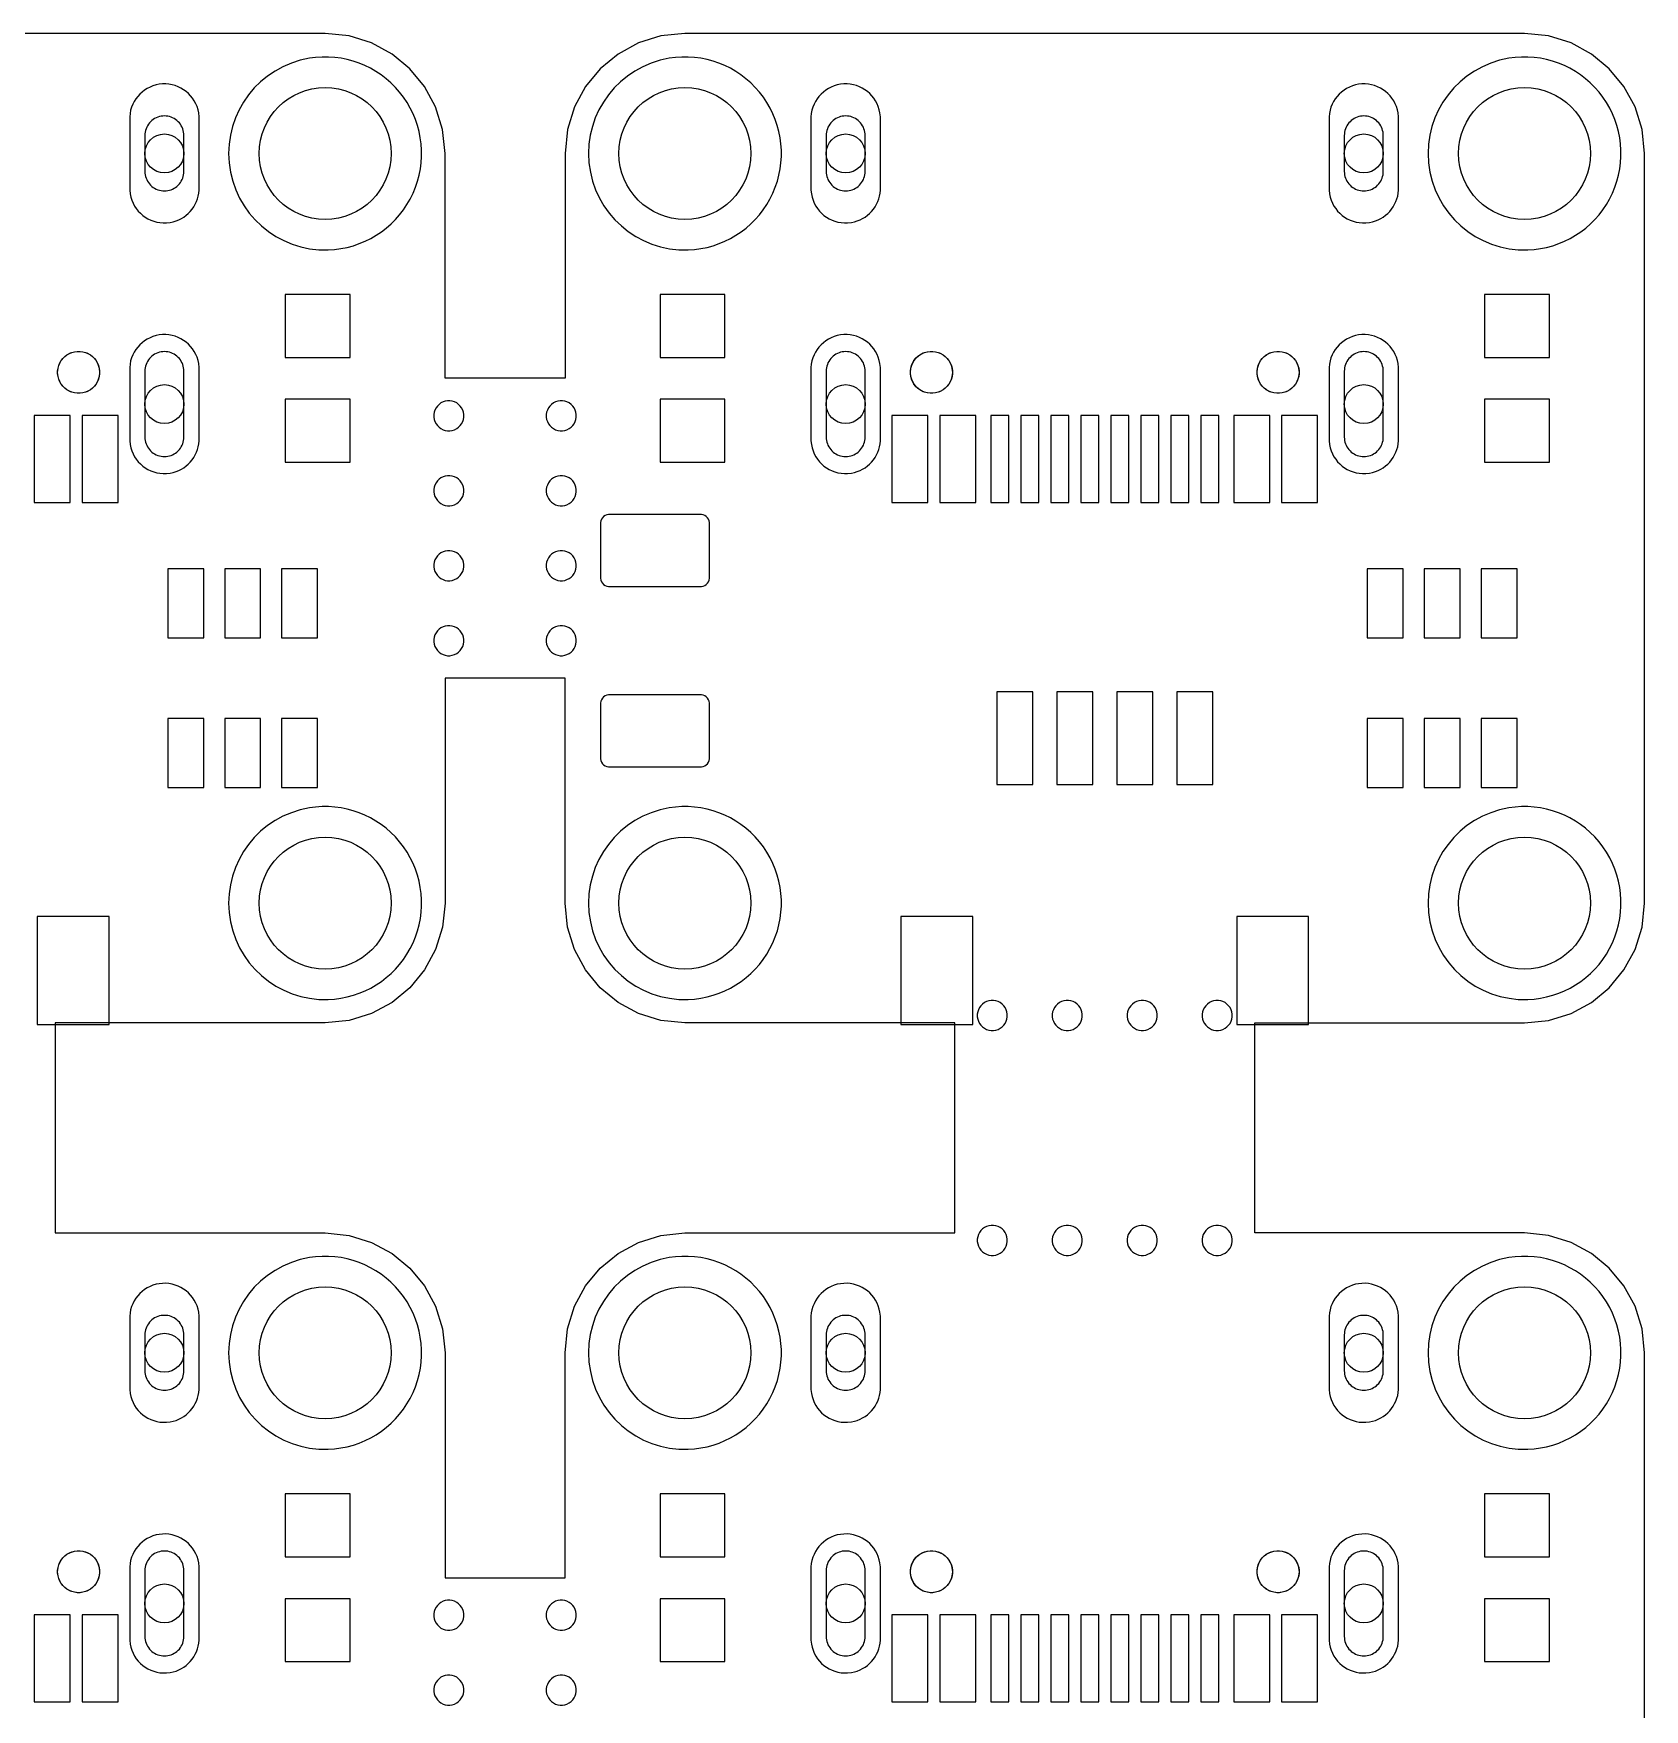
# Model space of a CAD drawing. Header units: millimetres. Extents: x 1 to 99, y 1.7 to 98.2.
# Drawn here: x 72.14 to 99, y 70.3 to 98.25 of the extents above; entities that cross this region are included whole.
import ezdxf

# ---------------------------------------------------------------- set-up
doc = ezdxf.new("R2010")
doc.units = ezdxf.units.MM

msp = doc.modelspace()

# ---------------------------------------------------------------- linework, layer by layer
at = {"layer": '16_copper'}
for points in [[(77.158, 94.649, 1), (76.842, 97.851), (76.738, 97.837, 0.936603), (77.053, 94.642)], [(83.158, 94.649, 1), (82.842, 97.851), (82.738, 97.837, 0.936603), (83.053, 94.642)], [(97.158, 94.649, 1), (96.842, 97.851), (96.738, 97.837, 0.936603), (97.053, 94.642)], [(74.417, 95.099, 0.349916), (74.899, 95.638), (74.899, 96.862), (74.892, 96.926, 0.893656), (73.741, 96.862), (73.741, 95.638), (73.748, 95.574, 0.381721), (74.353, 95.092)], [(85.777, 95.099, 0.349916), (86.259, 95.638), (86.259, 96.862), (86.252, 96.926, 0.893656), (85.101, 96.862), (85.101, 95.638), (85.108, 95.574, 0.381721), (85.713, 95.092)], [(94.417, 95.099, 0.349916), (94.899, 95.638), (94.899, 96.862), (94.892, 96.926, 0.893656), (93.741, 96.862), (93.741, 95.638), (93.748, 95.574, 0.381721), (94.353, 95.092)], [(74.417, 90.919, 0.349916), (74.899, 91.458), (74.899, 92.682), (74.892, 92.746, 0.893656), (73.741, 92.682), (73.741, 91.458), (73.748, 91.394, 0.381721), (74.353, 90.912)], [(85.777, 90.919, 0.349916), (86.259, 91.458), (86.259, 92.682), (86.252, 92.746, 0.893656), (85.101, 92.682), (85.101, 91.458), (85.108, 91.394, 0.381721), (85.713, 90.912)], [(94.417, 90.919, 0.349916), (94.899, 91.458), (94.899, 92.682), (94.892, 92.746, 0.893656), (93.741, 92.682), (93.741, 91.458), (93.748, 91.394, 0.381721), (94.353, 90.912)], [(77.158, 82.149, 1), (76.842, 85.351), (76.738, 85.337, 0.936603), (77.053, 82.142)], [(83.158, 82.149, 1), (82.842, 85.351), (82.738, 85.337, 0.936603), (83.053, 82.142)], [(97.158, 82.149, 1), (96.842, 85.351), (96.738, 85.337, 0.936603), (97.053, 82.142)], [(77.158, 74.649, 1), (76.842, 77.851), (76.738, 77.837, 0.936603), (77.053, 74.642)], [(83.158, 74.649, 1), (82.842, 77.851), (82.738, 77.837, 0.936603), (83.053, 74.642)], [(97.158, 74.649, 1), (96.842, 77.851), (96.738, 77.837, 0.936603), (97.053, 74.642)], [(74.417, 75.099, 0.349916), (74.899, 75.638), (74.899, 76.862), (74.892, 76.926, 0.893656), (73.741, 76.862), (73.741, 75.638), (73.748, 75.574, 0.381721), (74.353, 75.092)], [(85.777, 75.099, 0.349916), (86.259, 75.638), (86.259, 76.862), (86.252, 76.926, 0.893656), (85.101, 76.862), (85.101, 75.638), (85.108, 75.574, 0.381721), (85.713, 75.092)], [(94.417, 75.099, 0.349916), (94.899, 75.638), (94.899, 76.862), (94.892, 76.926, 0.893656), (93.741, 76.862), (93.741, 75.638), (93.748, 75.574, 0.381721), (94.353, 75.092)], [(74.417, 70.919, 0.349916), (74.899, 71.458), (74.899, 72.682), (74.892, 72.746, 0.893656), (73.741, 72.682), (73.741, 71.458), (73.748, 71.394, 0.381721), (74.353, 70.912)], [(85.777, 70.919, 0.349916), (86.259, 71.458), (86.259, 72.682), (86.252, 72.746, 0.893656), (85.101, 72.682), (85.101, 71.458), (85.108, 71.394, 0.381721), (85.713, 70.912)], [(94.417, 70.919, 0.349916), (94.899, 71.458), (94.899, 72.682), (94.892, 72.746, 0.893656), (93.741, 72.682), (93.741, 71.458), (93.748, 71.394, 0.381721), (94.353, 70.912)]]:
    msp.add_lwpolyline(points, format="xyb", close=True, dxfattribs=at)
at = {"layer": '1_copper'}
for points in [[(77.158, 94.649, 1), (76.842, 97.851), (76.738, 97.837, 0.936603), (77.053, 94.642)], [(83.158, 94.649, 1), (82.842, 97.851), (82.738, 97.837, 0.936603), (83.053, 94.642)], [(97.158, 94.649, 1), (96.842, 97.851), (96.738, 97.837, 0.936603), (97.053, 94.642)], [(74.417, 95.099, 0.349916), (74.899, 95.638), (74.899, 96.862), (74.892, 96.926, 0.893656), (73.741, 96.862), (73.741, 95.638), (73.748, 95.574, 0.381721), (74.353, 95.092)], [(85.777, 95.099, 0.349916), (86.259, 95.638), (86.259, 96.862), (86.252, 96.926, 0.893656), (85.101, 96.862), (85.101, 95.638), (85.108, 95.574, 0.381721), (85.713, 95.092)], [(94.417, 95.099, 0.349916), (94.899, 95.638), (94.899, 96.862), (94.892, 96.926, 0.893656), (93.741, 96.862), (93.741, 95.638), (93.748, 95.574, 0.381721), (94.353, 95.092)], [(74.417, 90.919, 0.349916), (74.899, 91.458), (74.899, 92.682), (74.892, 92.746, 0.893656), (73.741, 92.682), (73.741, 91.458), (73.748, 91.394, 0.381721), (74.353, 90.912)], [(85.777, 90.919, 0.349916), (86.259, 91.458), (86.259, 92.682), (86.252, 92.746, 0.893656), (85.101, 92.682), (85.101, 91.458), (85.108, 91.394, 0.381721), (85.713, 90.912)], [(94.417, 90.919, 0.349916), (94.899, 91.458), (94.899, 92.682), (94.892, 92.746, 0.893656), (93.741, 92.682), (93.741, 91.458), (93.748, 91.394, 0.381721), (94.353, 90.912)], [(77.158, 82.149, 1), (76.842, 85.351), (76.738, 85.337, 0.936603), (77.053, 82.142)], [(83.158, 82.149, 1), (82.842, 85.351), (82.738, 85.337, 0.936603), (83.053, 82.142)], [(97.158, 82.149, 1), (96.842, 85.351), (96.738, 85.337, 0.936603), (97.053, 82.142)], [(77.158, 74.649, 1), (76.842, 77.851), (76.738, 77.837, 0.936603), (77.053, 74.642)], [(83.158, 74.649, 1), (82.842, 77.851), (82.738, 77.837, 0.936603), (83.053, 74.642)], [(97.158, 74.649, 1), (96.842, 77.851), (96.738, 77.837, 0.936603), (97.053, 74.642)], [(74.417, 75.099, 0.349916), (74.899, 75.638), (74.899, 76.862), (74.892, 76.926, 0.893656), (73.741, 76.862), (73.741, 75.638), (73.748, 75.574, 0.381721), (74.353, 75.092)], [(85.777, 75.099, 0.349916), (86.259, 75.638), (86.259, 76.862), (86.252, 76.926, 0.893656), (85.101, 76.862), (85.101, 75.638), (85.108, 75.574, 0.381721), (85.713, 75.092)], [(94.417, 75.099, 0.349916), (94.899, 75.638), (94.899, 76.862), (94.892, 76.926, 0.893656), (93.741, 76.862), (93.741, 75.638), (93.748, 75.574, 0.381721), (94.353, 75.092)], [(74.417, 70.919, 0.349916), (74.899, 71.458), (74.899, 72.682), (74.892, 72.746, 0.893656), (73.741, 72.682), (73.741, 71.458), (73.748, 71.394, 0.381721), (74.353, 70.912)], [(85.777, 70.919, 0.349916), (86.259, 71.458), (86.259, 72.682), (86.252, 72.746, 0.893656), (85.101, 72.682), (85.101, 71.458), (85.108, 71.394, 0.381721), (85.713, 70.912)], [(94.417, 70.919, 0.349916), (94.899, 71.458), (94.899, 72.682), (94.892, 72.746, 0.893656), (93.741, 72.682), (93.741, 71.458), (93.748, 71.394, 0.381721), (94.353, 70.912)]]:
    msp.add_lwpolyline(points, format="xyb", close=True, dxfattribs=at)
for points in [[(77.415, 93.9), (76.335, 93.9), (76.335, 92.85), (77.415, 92.85)], [(83.665, 93.9), (82.585, 93.9), (82.585, 92.85), (83.665, 92.85)], [(97.415, 93.9), (96.335, 93.9), (96.335, 92.85), (97.415, 92.85)], [(77.415, 92.15), (76.335, 92.15), (76.335, 91.1), (77.415, 91.1)], [(83.665, 92.15), (82.585, 92.15), (82.585, 91.1), (83.665, 91.1)], [(97.415, 92.15), (96.335, 92.15), (96.335, 91.1), (97.415, 91.1)], [(72.75, 91.88), (72.15, 91.88), (72.15, 90.43), (72.75, 90.43)], [(73.55, 91.88), (72.95, 91.88), (72.95, 90.43), (73.55, 90.43)], [(87.05, 91.88), (86.45, 91.88), (86.45, 90.43), (87.05, 90.43)], [(87.85, 91.88), (87.25, 91.88), (87.25, 90.43), (87.85, 90.43)], [(88.4, 91.88), (88.1, 91.88), (88.1, 90.43), (88.4, 90.43)], [(88.9, 91.88), (88.6, 91.88), (88.6, 90.43), (88.9, 90.43)], [(89.4, 91.88), (89.1, 91.88), (89.1, 90.43), (89.4, 90.43)], [(89.9, 91.88), (89.6, 91.88), (89.6, 90.43), (89.9, 90.43)], [(90.4, 91.88), (90.1, 91.88), (90.1, 90.43), (90.4, 90.43)], [(90.9, 91.88), (90.6, 91.88), (90.6, 90.43), (90.9, 90.43)], [(91.4, 91.88), (91.1, 91.88), (91.1, 90.43), (91.4, 90.43)], [(91.9, 91.88), (91.6, 91.88), (91.6, 90.43), (91.9, 90.43)], [(92.75, 91.88), (92.15, 91.88), (92.15, 90.43), (92.75, 90.43)], [(93.55, 91.88), (92.95, 91.88), (92.95, 90.43), (93.55, 90.43)], [(83.304, 89.036), (83.331, 89.047), (83.356, 89.063), (83.377, 89.084), (83.393, 89.109), (83.404, 89.136), (83.41, 89.165), (83.41, 90.095), (83.404, 90.124), (83.393, 90.151), (83.377, 90.176), (83.356, 90.197), (83.331, 90.213), (83.304, 90.224), (83.275, 90.23), (81.725, 90.23), (81.696, 90.224), (81.669, 90.213), (81.644, 90.197), (81.623, 90.176), (81.607, 90.151), (81.596, 90.124), (81.59, 90.095), (81.59, 89.165), (81.596, 89.136), (81.607, 89.109), (81.623, 89.084), (81.644, 89.063), (81.669, 89.047), (81.696, 89.036), (81.725, 89.03), (83.275, 89.03)], [(74.975, 89.325), (74.375, 89.325), (74.375, 88.175), (74.975, 88.175)], [(75.925, 89.325), (75.325, 89.325), (75.325, 88.175), (75.925, 88.175)], [(76.875, 89.325), (76.275, 89.325), (76.275, 88.175), (76.875, 88.175)], [(94.975, 89.325), (94.375, 89.325), (94.375, 88.175), (94.975, 88.175)], [(95.925, 89.325), (95.325, 89.325), (95.325, 88.175), (95.925, 88.175)], [(96.875, 89.325), (96.275, 89.325), (96.275, 88.175), (96.875, 88.175)], [(83.304, 86.026), (83.331, 86.037), (83.356, 86.053), (83.377, 86.074), (83.393, 86.099), (83.404, 86.126), (83.41, 86.155), (83.41, 87.085), (83.404, 87.114), (83.393, 87.141), (83.377, 87.166), (83.356, 87.187), (83.331, 87.203), (83.304, 87.214), (83.275, 87.22), (81.725, 87.22), (81.696, 87.214), (81.669, 87.203), (81.644, 87.187), (81.623, 87.166), (81.607, 87.141), (81.596, 87.114), (81.59, 87.085), (81.59, 86.155), (81.596, 86.126), (81.607, 86.099), (81.623, 86.074), (81.644, 86.053), (81.669, 86.037), (81.696, 86.026), (81.725, 86.02), (83.275, 86.02)], [(88.8, 87.275), (88.2, 87.275), (88.2, 85.725), (88.8, 85.725)], [(89.8, 87.275), (89.2, 87.275), (89.2, 85.725), (89.8, 85.725)], [(90.8, 87.275), (90.2, 87.275), (90.2, 85.725), (90.8, 85.725)], [(91.8, 87.275), (91.2, 87.275), (91.2, 85.725), (91.8, 85.725)], [(74.975, 86.825), (74.375, 86.825), (74.375, 85.675), (74.975, 85.675)], [(75.925, 86.825), (75.325, 86.825), (75.325, 85.675), (75.925, 85.675)], [(76.875, 86.825), (76.275, 86.825), (76.275, 85.675), (76.875, 85.675)], [(94.975, 86.825), (94.375, 86.825), (94.375, 85.675), (94.975, 85.675)], [(95.925, 86.825), (95.325, 86.825), (95.325, 85.675), (95.925, 85.675)], [(96.875, 86.825), (96.275, 86.825), (96.275, 85.675), (96.875, 85.675)], [(73.4, 83.525), (72.2, 83.525), (72.2, 81.725), (73.4, 81.725)], [(87.8, 83.525), (86.6, 83.525), (86.6, 81.725), (87.8, 81.725)], [(93.4, 83.525), (92.2, 83.525), (92.2, 81.725), (93.4, 81.725)], [(77.415, 73.9), (76.335, 73.9), (76.335, 72.85), (77.415, 72.85)], [(83.665, 73.9), (82.585, 73.9), (82.585, 72.85), (83.665, 72.85)], [(97.415, 73.9), (96.335, 73.9), (96.335, 72.85), (97.415, 72.85)], [(77.415, 72.15), (76.335, 72.15), (76.335, 71.1), (77.415, 71.1)], [(83.665, 72.15), (82.585, 72.15), (82.585, 71.1), (83.665, 71.1)], [(97.415, 72.15), (96.335, 72.15), (96.335, 71.1), (97.415, 71.1)], [(72.75, 71.88), (72.15, 71.88), (72.15, 70.43), (72.75, 70.43)], [(73.55, 71.88), (72.95, 71.88), (72.95, 70.43), (73.55, 70.43)], [(87.05, 71.88), (86.45, 71.88), (86.45, 70.43), (87.05, 70.43)], [(87.85, 71.88), (87.25, 71.88), (87.25, 70.43), (87.85, 70.43)], [(88.4, 71.88), (88.1, 71.88), (88.1, 70.43), (88.4, 70.43)], [(88.9, 71.88), (88.6, 71.88), (88.6, 70.43), (88.9, 70.43)], [(89.4, 71.88), (89.1, 71.88), (89.1, 70.43), (89.4, 70.43)], [(89.9, 71.88), (89.6, 71.88), (89.6, 70.43), (89.9, 70.43)], [(90.4, 71.88), (90.1, 71.88), (90.1, 70.43), (90.4, 70.43)], [(90.9, 71.88), (90.6, 71.88), (90.6, 70.43), (90.9, 70.43)], [(91.4, 71.88), (91.1, 71.88), (91.1, 70.43), (91.4, 70.43)], [(91.9, 71.88), (91.6, 71.88), (91.6, 70.43), (91.9, 70.43)], [(92.75, 71.88), (92.15, 71.88), (92.15, 70.43), (92.75, 70.43)], [(93.55, 71.88), (92.95, 71.88), (92.95, 70.43), (93.55, 70.43)]]:
    msp.add_lwpolyline(points, close=True, dxfattribs=at)
at = {"layer": 'drills_NPTH'}
for centre in [(72.89, 92.6), (87.11, 92.6), (92.89, 92.6), (72.89, 72.6), (87.11, 72.6), (92.89, 72.6)]:
    msp.add_circle(centre, 0.35, dxfattribs=at)
at = {"layer": 'drills_PTH'}
for centre in [(74.32, 96.25), (85.68, 96.25), (94.32, 96.25), (74.32, 92.07), (85.68, 92.07), (94.32, 92.07), (74.32, 76.25), (85.68, 76.25), (94.32, 76.25), (74.32, 72.07), (85.68, 72.07), (94.32, 72.07)]:
    msp.add_circle(centre, 0.325, dxfattribs=at)
at = {"layer": 'drills_via_1_16'}
for centre in [(77, 96.25), (83, 96.25), (97, 96.25), (77, 83.75), (83, 83.75), (97, 83.75), (77, 76.25), (83, 76.25), (97, 76.25)]:
    msp.add_circle(centre, 1.1, dxfattribs=at)
at = {"layer": 'holes'}
for points in [[(73.995, 95.95), (73.996, 95.922), (74, 95.894), (74.006, 95.866), (74.015, 95.839), (74.025, 95.813), (74.039, 95.788), (74.054, 95.764), (74.071, 95.741), (74.09, 95.72), (74.111, 95.701), (74.134, 95.684), (74.157, 95.669), (74.183, 95.655), (74.209, 95.645), (74.236, 95.636), (74.264, 95.63), (74.292, 95.626), (74.32, 95.625), (74.348, 95.626), (74.376, 95.63), (74.404, 95.636), (74.431, 95.645), (74.457, 95.655), (74.483, 95.669), (74.506, 95.684), (74.529, 95.701), (74.55, 95.72), (74.569, 95.741), (74.586, 95.764), (74.601, 95.788), (74.615, 95.813), (74.625, 95.839), (74.634, 95.866), (74.64, 95.894), (74.644, 95.922), (74.645, 95.95), (74.645, 96.55), (74.644, 96.578), (74.64, 96.606), (74.634, 96.634), (74.625, 96.661), (74.615, 96.687), (74.601, 96.713), (74.586, 96.736), (74.569, 96.759), (74.55, 96.78), (74.529, 96.799), (74.506, 96.816), (74.483, 96.831), (74.457, 96.845), (74.431, 96.855), (74.404, 96.864), (74.376, 96.87), (74.348, 96.874), (74.32, 96.875), (74.292, 96.874), (74.264, 96.87), (74.236, 96.864), (74.209, 96.855), (74.183, 96.845), (74.157, 96.831), (74.134, 96.816), (74.111, 96.799), (74.09, 96.78), (74.071, 96.759), (74.054, 96.736), (74.039, 96.713), (74.025, 96.687), (74.015, 96.661), (74.006, 96.634), (74, 96.606), (73.996, 96.578), (73.995, 96.55), (73.995, 95.95)], [(85.355, 95.95), (85.356, 95.922), (85.36, 95.894), (85.366, 95.866), (85.375, 95.839), (85.385, 95.813), (85.399, 95.788), (85.414, 95.764), (85.431, 95.741), (85.45, 95.72), (85.471, 95.701), (85.494, 95.684), (85.517, 95.669), (85.543, 95.655), (85.569, 95.645), (85.596, 95.636), (85.624, 95.63), (85.652, 95.626), (85.68, 95.625), (85.708, 95.626), (85.736, 95.63), (85.764, 95.636), (85.791, 95.645), (85.817, 95.655), (85.843, 95.669), (85.866, 95.684), (85.889, 95.701), (85.91, 95.72), (85.929, 95.741), (85.946, 95.764), (85.961, 95.788), (85.975, 95.813), (85.985, 95.839), (85.994, 95.866), (86, 95.894), (86.004, 95.922), (86.005, 95.95), (86.005, 96.55), (86.004, 96.578), (86, 96.606), (85.994, 96.634), (85.985, 96.661), (85.975, 96.687), (85.961, 96.713), (85.946, 96.736), (85.929, 96.759), (85.91, 96.78), (85.889, 96.799), (85.866, 96.816), (85.843, 96.831), (85.817, 96.845), (85.791, 96.855), (85.764, 96.864), (85.736, 96.87), (85.708, 96.874), (85.68, 96.875), (85.652, 96.874), (85.624, 96.87), (85.596, 96.864), (85.569, 96.855), (85.543, 96.845), (85.517, 96.831), (85.494, 96.816), (85.471, 96.799), (85.45, 96.78), (85.431, 96.759), (85.414, 96.736), (85.399, 96.713), (85.385, 96.687), (85.375, 96.661), (85.366, 96.634), (85.36, 96.606), (85.356, 96.578), (85.355, 96.55), (85.355, 95.95)], [(93.995, 95.95), (93.996, 95.922), (94, 95.894), (94.006, 95.866), (94.015, 95.839), (94.025, 95.813), (94.039, 95.788), (94.054, 95.764), (94.071, 95.741), (94.09, 95.72), (94.111, 95.701), (94.134, 95.684), (94.157, 95.669), (94.183, 95.655), (94.209, 95.645), (94.236, 95.636), (94.264, 95.63), (94.292, 95.626), (94.32, 95.625), (94.348, 95.626), (94.376, 95.63), (94.404, 95.636), (94.431, 95.645), (94.457, 95.655), (94.483, 95.669), (94.506, 95.684), (94.529, 95.701), (94.55, 95.72), (94.569, 95.741), (94.586, 95.764), (94.601, 95.788), (94.615, 95.813), (94.625, 95.839), (94.634, 95.866), (94.64, 95.894), (94.644, 95.922), (94.645, 95.95), (94.645, 96.55), (94.644, 96.578), (94.64, 96.606), (94.634, 96.634), (94.625, 96.661), (94.615, 96.687), (94.601, 96.713), (94.586, 96.736), (94.569, 96.759), (94.55, 96.78), (94.529, 96.799), (94.506, 96.816), (94.483, 96.831), (94.457, 96.845), (94.431, 96.855), (94.404, 96.864), (94.376, 96.87), (94.348, 96.874), (94.32, 96.875), (94.292, 96.874), (94.264, 96.87), (94.236, 96.864), (94.209, 96.855), (94.183, 96.845), (94.157, 96.831), (94.134, 96.816), (94.111, 96.799), (94.09, 96.78), (94.071, 96.759), (94.054, 96.736), (94.039, 96.713), (94.025, 96.687), (94.015, 96.661), (94.006, 96.634), (94, 96.606), (93.996, 96.578), (93.995, 96.55), (93.995, 95.95)], [(72.54, 92.623), (72.546, 92.668), (72.558, 92.713), (72.575, 92.755), (72.598, 92.795), (72.626, 92.831), (72.659, 92.864), (72.695, 92.892), (72.735, 92.915), (72.777, 92.932), (72.822, 92.944), (72.867, 92.95), (72.913, 92.95), (72.958, 92.944), (73.003, 92.932), (73.045, 92.915), (73.085, 92.892), (73.121, 92.864), (73.154, 92.831), (73.182, 92.795), (73.205, 92.755), (73.222, 92.713), (73.234, 92.668), (73.24, 92.623), (73.24, 92.577), (73.234, 92.532), (73.222, 92.487), (73.205, 92.445), (73.182, 92.405), (73.154, 92.369), (73.121, 92.336), (73.085, 92.308), (73.045, 92.285), (73.003, 92.268), (72.958, 92.256), (72.913, 92.25), (72.867, 92.25), (72.822, 92.256), (72.777, 92.268), (72.735, 92.285), (72.695, 92.308), (72.659, 92.336), (72.626, 92.369), (72.598, 92.405), (72.575, 92.445), (72.558, 92.487), (72.546, 92.532), (72.54, 92.577), (72.54, 92.623)], [(73.995, 91.52), (73.996, 91.492), (74, 91.464), (74.006, 91.436), (74.015, 91.409), (74.025, 91.383), (74.039, 91.358), (74.054, 91.334), (74.071, 91.311), (74.09, 91.29), (74.111, 91.271), (74.134, 91.254), (74.157, 91.239), (74.183, 91.225), (74.209, 91.215), (74.236, 91.206), (74.264, 91.2), (74.292, 91.196), (74.32, 91.195), (74.348, 91.196), (74.376, 91.2), (74.404, 91.206), (74.431, 91.215), (74.457, 91.225), (74.483, 91.239), (74.506, 91.254), (74.529, 91.271), (74.55, 91.29), (74.569, 91.311), (74.586, 91.334), (74.601, 91.358), (74.615, 91.383), (74.625, 91.409), (74.634, 91.436), (74.64, 91.464), (74.644, 91.492), (74.645, 91.52), (74.645, 92.62), (74.644, 92.648), (74.64, 92.676), (74.634, 92.704), (74.625, 92.731), (74.615, 92.757), (74.601, 92.782), (74.586, 92.806), (74.569, 92.829), (74.55, 92.85), (74.529, 92.869), (74.506, 92.886), (74.483, 92.901), (74.457, 92.915), (74.431, 92.925), (74.404, 92.934), (74.376, 92.94), (74.348, 92.944), (74.32, 92.945), (74.292, 92.944), (74.264, 92.94), (74.236, 92.934), (74.209, 92.925), (74.183, 92.915), (74.157, 92.901), (74.134, 92.886), (74.111, 92.869), (74.09, 92.85), (74.071, 92.829), (74.054, 92.806), (74.039, 92.782), (74.025, 92.757), (74.015, 92.731), (74.006, 92.704), (74, 92.676), (73.996, 92.648), (73.995, 92.62), (73.995, 91.52)], [(85.355, 91.52), (85.356, 91.492), (85.36, 91.464), (85.366, 91.436), (85.375, 91.409), (85.385, 91.383), (85.399, 91.358), (85.414, 91.334), (85.431, 91.311), (85.45, 91.29), (85.471, 91.271), (85.494, 91.254), (85.517, 91.239), (85.543, 91.225), (85.569, 91.215), (85.596, 91.206), (85.624, 91.2), (85.652, 91.196), (85.68, 91.195), (85.708, 91.196), (85.736, 91.2), (85.764, 91.206), (85.791, 91.215), (85.817, 91.225), (85.843, 91.239), (85.866, 91.254), (85.889, 91.271), (85.91, 91.29), (85.929, 91.311), (85.946, 91.334), (85.961, 91.358), (85.975, 91.383), (85.985, 91.409), (85.994, 91.436), (86, 91.464), (86.004, 91.492), (86.005, 91.52), (86.005, 92.62), (86.004, 92.648), (86, 92.676), (85.994, 92.704), (85.985, 92.731), (85.975, 92.757), (85.961, 92.782), (85.946, 92.806), (85.929, 92.829), (85.91, 92.85), (85.889, 92.869), (85.866, 92.886), (85.843, 92.901), (85.817, 92.915), (85.791, 92.925), (85.764, 92.934), (85.736, 92.94), (85.708, 92.944), (85.68, 92.945), (85.652, 92.944), (85.624, 92.94), (85.596, 92.934), (85.569, 92.925), (85.543, 92.915), (85.517, 92.901), (85.494, 92.886), (85.471, 92.869), (85.45, 92.85), (85.431, 92.829), (85.414, 92.806), (85.399, 92.782), (85.385, 92.757), (85.375, 92.731), (85.366, 92.704), (85.36, 92.676), (85.356, 92.648), (85.355, 92.62), (85.355, 91.52)], [(86.76, 92.623), (86.766, 92.668), (86.778, 92.713), (86.795, 92.755), (86.818, 92.795), (86.846, 92.831), (86.879, 92.864), (86.915, 92.892), (86.955, 92.915), (86.997, 92.932), (87.042, 92.944), (87.087, 92.95), (87.133, 92.95), (87.178, 92.944), (87.223, 92.932), (87.265, 92.915), (87.305, 92.892), (87.341, 92.864), (87.374, 92.831), (87.402, 92.795), (87.425, 92.755), (87.442, 92.713), (87.454, 92.668), (87.46, 92.623), (87.46, 92.577), (87.454, 92.532), (87.442, 92.487), (87.425, 92.445), (87.402, 92.405), (87.374, 92.369), (87.341, 92.336), (87.305, 92.308), (87.265, 92.285), (87.223, 92.268), (87.178, 92.256), (87.133, 92.25), (87.087, 92.25), (87.042, 92.256), (86.997, 92.268), (86.955, 92.285), (86.915, 92.308), (86.879, 92.336), (86.846, 92.369), (86.818, 92.405), (86.795, 92.445), (86.778, 92.487), (86.766, 92.532), (86.76, 92.577), (86.76, 92.623)], [(92.54, 92.623), (92.546, 92.668), (92.558, 92.713), (92.575, 92.755), (92.598, 92.795), (92.626, 92.831), (92.659, 92.864), (92.695, 92.892), (92.735, 92.915), (92.777, 92.932), (92.822, 92.944), (92.867, 92.95), (92.913, 92.95), (92.958, 92.944), (93.003, 92.932), (93.045, 92.915), (93.085, 92.892), (93.121, 92.864), (93.154, 92.831), (93.182, 92.795), (93.205, 92.755), (93.222, 92.713), (93.234, 92.668), (93.24, 92.623), (93.24, 92.577), (93.234, 92.532), (93.222, 92.487), (93.205, 92.445), (93.182, 92.405), (93.154, 92.369), (93.121, 92.336), (93.085, 92.308), (93.045, 92.285), (93.003, 92.268), (92.958, 92.256), (92.913, 92.25), (92.867, 92.25), (92.822, 92.256), (92.777, 92.268), (92.735, 92.285), (92.695, 92.308), (92.659, 92.336), (92.626, 92.369), (92.598, 92.405), (92.575, 92.445), (92.558, 92.487), (92.546, 92.532), (92.54, 92.577), (92.54, 92.623)], [(93.995, 91.52), (93.996, 91.492), (94, 91.464), (94.006, 91.436), (94.015, 91.409), (94.025, 91.383), (94.039, 91.358), (94.054, 91.334), (94.071, 91.311), (94.09, 91.29), (94.111, 91.271), (94.134, 91.254), (94.157, 91.239), (94.183, 91.225), (94.209, 91.215), (94.236, 91.206), (94.264, 91.2), (94.292, 91.196), (94.32, 91.195), (94.348, 91.196), (94.376, 91.2), (94.404, 91.206), (94.431, 91.215), (94.457, 91.225), (94.483, 91.239), (94.506, 91.254), (94.529, 91.271), (94.55, 91.29), (94.569, 91.311), (94.586, 91.334), (94.601, 91.358), (94.615, 91.383), (94.625, 91.409), (94.634, 91.436), (94.64, 91.464), (94.644, 91.492), (94.645, 91.52), (94.645, 92.62), (94.644, 92.648), (94.64, 92.676), (94.634, 92.704), (94.625, 92.731), (94.615, 92.757), (94.601, 92.782), (94.586, 92.806), (94.569, 92.829), (94.55, 92.85), (94.529, 92.869), (94.506, 92.886), (94.483, 92.901), (94.457, 92.915), (94.431, 92.925), (94.404, 92.934), (94.376, 92.94), (94.348, 92.944), (94.32, 92.945), (94.292, 92.944), (94.264, 92.94), (94.236, 92.934), (94.209, 92.925), (94.183, 92.915), (94.157, 92.901), (94.134, 92.886), (94.111, 92.869), (94.09, 92.85), (94.071, 92.829), (94.054, 92.806), (94.039, 92.782), (94.025, 92.757), (94.015, 92.731), (94.006, 92.704), (94, 92.676), (93.996, 92.648), (93.995, 92.62), (93.995, 91.52)], [(79.312, 91.855), (79.312, 91.895), (79.306, 91.934), (79.294, 91.971), (79.276, 92.006), (79.253, 92.038), (79.225, 92.066), (79.194, 92.089), (79.158, 92.107), (79.121, 92.119), (79.082, 92.125), (79.043, 92.125), (79.004, 92.119), (78.967, 92.107), (78.931, 92.089), (78.9, 92.066), (78.872, 92.038), (78.849, 92.006), (78.831, 91.971), (78.819, 91.934), (78.812, 91.895), (78.812, 91.855), (78.819, 91.816), (78.831, 91.779), (78.849, 91.744), (78.872, 91.712), (78.9, 91.684), (78.931, 91.661), (78.967, 91.643), (79.004, 91.631), (79.043, 91.625), (79.082, 91.625), (79.121, 91.631), (79.158, 91.643), (79.194, 91.661), (79.225, 91.684), (79.253, 91.712), (79.276, 91.744), (79.294, 91.779), (79.306, 91.816), (79.312, 91.855)], [(81.188, 91.855), (81.188, 91.895), (81.181, 91.934), (81.169, 91.971), (81.151, 92.006), (81.128, 92.038), (81.1, 92.066), (81.069, 92.089), (81.033, 92.107), (80.996, 92.119), (80.957, 92.125), (80.918, 92.125), (80.879, 92.119), (80.842, 92.107), (80.806, 92.089), (80.775, 92.066), (80.747, 92.038), (80.724, 92.006), (80.706, 91.971), (80.694, 91.934), (80.688, 91.895), (80.688, 91.855), (80.694, 91.816), (80.706, 91.779), (80.724, 91.744), (80.747, 91.712), (80.775, 91.684), (80.806, 91.661), (80.842, 91.643), (80.879, 91.631), (80.918, 91.625), (80.957, 91.625), (80.996, 91.631), (81.033, 91.643), (81.069, 91.661), (81.1, 91.684), (81.128, 91.712), (81.151, 91.744), (81.169, 91.779), (81.181, 91.816), (81.188, 91.855)], [(79.312, 90.605), (79.312, 90.645), (79.306, 90.684), (79.294, 90.721), (79.276, 90.756), (79.253, 90.788), (79.225, 90.816), (79.194, 90.839), (79.158, 90.857), (79.121, 90.869), (79.082, 90.875), (79.043, 90.875), (79.004, 90.869), (78.967, 90.857), (78.931, 90.839), (78.9, 90.816), (78.872, 90.788), (78.849, 90.756), (78.831, 90.721), (78.819, 90.684), (78.812, 90.645), (78.812, 90.605), (78.819, 90.566), (78.831, 90.529), (78.849, 90.494), (78.872, 90.462), (78.9, 90.434), (78.931, 90.411), (78.967, 90.393), (79.004, 90.381), (79.043, 90.375), (79.082, 90.375), (79.121, 90.381), (79.158, 90.393), (79.194, 90.411), (79.225, 90.434), (79.253, 90.462), (79.276, 90.494), (79.294, 90.529), (79.306, 90.566), (79.312, 90.605)], [(81.188, 90.605), (81.188, 90.645), (81.181, 90.684), (81.169, 90.721), (81.151, 90.756), (81.128, 90.788), (81.1, 90.816), (81.069, 90.839), (81.033, 90.857), (80.996, 90.869), (80.957, 90.875), (80.918, 90.875), (80.879, 90.869), (80.842, 90.857), (80.806, 90.839), (80.775, 90.816), (80.747, 90.788), (80.724, 90.756), (80.706, 90.721), (80.694, 90.684), (80.688, 90.645), (80.688, 90.605), (80.694, 90.566), (80.706, 90.529), (80.724, 90.494), (80.747, 90.462), (80.775, 90.434), (80.806, 90.411), (80.842, 90.393), (80.879, 90.381), (80.918, 90.375), (80.957, 90.375), (80.996, 90.381), (81.033, 90.393), (81.069, 90.411), (81.1, 90.434), (81.128, 90.462), (81.151, 90.494), (81.169, 90.529), (81.181, 90.566), (81.188, 90.605)], [(79.312, 89.355), (79.312, 89.395), (79.306, 89.434), (79.294, 89.471), (79.276, 89.506), (79.253, 89.538), (79.225, 89.566), (79.194, 89.589), (79.158, 89.607), (79.121, 89.619), (79.082, 89.625), (79.043, 89.625), (79.004, 89.619), (78.967, 89.607), (78.931, 89.589), (78.9, 89.566), (78.872, 89.538), (78.849, 89.506), (78.831, 89.471), (78.819, 89.434), (78.812, 89.395), (78.812, 89.355), (78.819, 89.316), (78.831, 89.279), (78.849, 89.244), (78.872, 89.212), (78.9, 89.184), (78.931, 89.161), (78.967, 89.143), (79.004, 89.131), (79.043, 89.125), (79.082, 89.125), (79.121, 89.131), (79.158, 89.143), (79.194, 89.161), (79.225, 89.184), (79.253, 89.212), (79.276, 89.244), (79.294, 89.279), (79.306, 89.316), (79.312, 89.355)], [(81.188, 89.355), (81.188, 89.395), (81.181, 89.434), (81.169, 89.471), (81.151, 89.506), (81.128, 89.538), (81.1, 89.566), (81.069, 89.589), (81.033, 89.607), (80.996, 89.619), (80.957, 89.625), (80.918, 89.625), (80.879, 89.619), (80.842, 89.607), (80.806, 89.589), (80.775, 89.566), (80.747, 89.538), (80.724, 89.506), (80.706, 89.471), (80.694, 89.434), (80.688, 89.395), (80.688, 89.355), (80.694, 89.316), (80.706, 89.279), (80.724, 89.244), (80.747, 89.212), (80.775, 89.184), (80.806, 89.161), (80.842, 89.143), (80.879, 89.131), (80.918, 89.125), (80.957, 89.125), (80.996, 89.131), (81.033, 89.143), (81.069, 89.161), (81.1, 89.184), (81.128, 89.212), (81.151, 89.244), (81.169, 89.279), (81.181, 89.316), (81.188, 89.355)], [(79.312, 88.105), (79.312, 88.145), (79.306, 88.184), (79.294, 88.221), (79.276, 88.256), (79.253, 88.288), (79.225, 88.316), (79.194, 88.339), (79.158, 88.357), (79.121, 88.369), (79.082, 88.375), (79.043, 88.375), (79.004, 88.369), (78.967, 88.357), (78.931, 88.339), (78.9, 88.316), (78.872, 88.288), (78.849, 88.256), (78.831, 88.221), (78.819, 88.184), (78.812, 88.145), (78.812, 88.105), (78.819, 88.066), (78.831, 88.029), (78.849, 87.994), (78.872, 87.962), (78.9, 87.934), (78.931, 87.911), (78.967, 87.893), (79.004, 87.881), (79.043, 87.875), (79.082, 87.875), (79.121, 87.881), (79.158, 87.893), (79.194, 87.911), (79.225, 87.934), (79.253, 87.962), (79.276, 87.994), (79.294, 88.029), (79.306, 88.066), (79.312, 88.105)], [(81.188, 88.105), (81.188, 88.145), (81.181, 88.184), (81.169, 88.221), (81.151, 88.256), (81.128, 88.288), (81.1, 88.316), (81.069, 88.339), (81.033, 88.357), (80.996, 88.369), (80.957, 88.375), (80.918, 88.375), (80.879, 88.369), (80.842, 88.357), (80.806, 88.339), (80.775, 88.316), (80.747, 88.288), (80.724, 88.256), (80.706, 88.221), (80.694, 88.184), (80.688, 88.145), (80.688, 88.105), (80.694, 88.066), (80.706, 88.029), (80.724, 87.994), (80.747, 87.962), (80.775, 87.934), (80.806, 87.911), (80.842, 87.893), (80.879, 87.881), (80.918, 87.875), (80.957, 87.875), (80.996, 87.881), (81.033, 87.893), (81.069, 87.911), (81.1, 87.934), (81.128, 87.962), (81.151, 87.994), (81.169, 88.029), (81.181, 88.066), (81.188, 88.105)], [(72.5, 78.25), (77, 78.25), (77.402, 78.209), (77.776, 78.092), (78.116, 77.907), (78.412, 77.662), (78.657, 77.366), (78.842, 77.026), (78.959, 76.652), (79, 76.25), (79, 72.5), (81, 72.5), (81, 76.25), (81.041, 76.652), (81.158, 77.027), (81.343, 77.366), (81.587, 77.662), (81.884, 77.907), (82.223, 78.092), (82.598, 78.209), (83, 78.25), (87.5, 78.25), (87.5, 81.75), (83, 81.75), (82.598, 81.791), (82.223, 81.908), (81.884, 82.093), (81.587, 82.337), (81.343, 82.634), (81.158, 82.973), (81.041, 83.348), (81, 83.75), (81, 87.5), (79, 87.5), (79, 83.75), (78.959, 83.348), (78.842, 82.973), (78.657, 82.634), (78.412, 82.337), (78.116, 82.093), (77.776, 81.908), (77.402, 81.791), (77, 81.75), (72.5, 81.75), (72.5, 78.25)], [(88.375, 81.855), (88.375, 81.895), (88.369, 81.934), (88.357, 81.971), (88.339, 82.006), (88.316, 82.038), (88.288, 82.066), (88.256, 82.089), (88.221, 82.107), (88.184, 82.119), (88.145, 82.125), (88.105, 82.125), (88.066, 82.119), (88.029, 82.107), (87.994, 82.089), (87.962, 82.066), (87.934, 82.038), (87.911, 82.006), (87.893, 81.971), (87.881, 81.934), (87.875, 81.895), (87.875, 81.855), (87.881, 81.816), (87.893, 81.779), (87.911, 81.744), (87.934, 81.712), (87.962, 81.684), (87.994, 81.661), (88.029, 81.643), (88.066, 81.631), (88.105, 81.625), (88.145, 81.625), (88.184, 81.631), (88.221, 81.643), (88.256, 81.661), (88.288, 81.684), (88.316, 81.712), (88.339, 81.744), (88.357, 81.779), (88.369, 81.816), (88.375, 81.855)], [(89.625, 81.855), (89.625, 81.895), (89.619, 81.934), (89.607, 81.971), (89.589, 82.006), (89.566, 82.038), (89.538, 82.066), (89.506, 82.089), (89.471, 82.107), (89.434, 82.119), (89.395, 82.125), (89.355, 82.125), (89.316, 82.119), (89.279, 82.107), (89.244, 82.089), (89.212, 82.066), (89.184, 82.038), (89.161, 82.006), (89.143, 81.971), (89.131, 81.934), (89.125, 81.895), (89.125, 81.855), (89.131, 81.816), (89.143, 81.779), (89.161, 81.744), (89.184, 81.712), (89.212, 81.684), (89.244, 81.661), (89.279, 81.643), (89.316, 81.631), (89.355, 81.625), (89.395, 81.625), (89.434, 81.631), (89.471, 81.643), (89.506, 81.661), (89.538, 81.684), (89.566, 81.712), (89.589, 81.744), (89.607, 81.779), (89.619, 81.816), (89.625, 81.855)], [(90.875, 81.855), (90.875, 81.895), (90.869, 81.934), (90.857, 81.971), (90.839, 82.006), (90.816, 82.038), (90.788, 82.066), (90.756, 82.089), (90.721, 82.107), (90.684, 82.119), (90.645, 82.125), (90.605, 82.125), (90.566, 82.119), (90.529, 82.107), (90.494, 82.089), (90.462, 82.066), (90.434, 82.038), (90.411, 82.006), (90.393, 81.971), (90.381, 81.934), (90.375, 81.895), (90.375, 81.855), (90.381, 81.816), (90.393, 81.779), (90.411, 81.744), (90.434, 81.712), (90.462, 81.684), (90.494, 81.661), (90.529, 81.643), (90.566, 81.631), (90.605, 81.625), (90.645, 81.625), (90.684, 81.631), (90.721, 81.643), (90.756, 81.661), (90.788, 81.684), (90.816, 81.712), (90.839, 81.744), (90.857, 81.779), (90.869, 81.816), (90.875, 81.855)], [(92.125, 81.855), (92.125, 81.895), (92.119, 81.934), (92.107, 81.971), (92.089, 82.006), (92.066, 82.038), (92.038, 82.066), (92.006, 82.089), (91.971, 82.107), (91.934, 82.119), (91.895, 82.125), (91.855, 82.125), (91.816, 82.119), (91.779, 82.107), (91.744, 82.089), (91.712, 82.066), (91.684, 82.038), (91.661, 82.006), (91.643, 81.971), (91.631, 81.934), (91.625, 81.895), (91.625, 81.855), (91.631, 81.816), (91.643, 81.779), (91.661, 81.744), (91.684, 81.712), (91.712, 81.684), (91.744, 81.661), (91.779, 81.643), (91.816, 81.631), (91.855, 81.625), (91.895, 81.625), (91.934, 81.631), (91.971, 81.643), (92.006, 81.661), (92.038, 81.684), (92.066, 81.712), (92.089, 81.744), (92.107, 81.779), (92.119, 81.816), (92.125, 81.855)], [(88.375, 78.105), (88.375, 78.145), (88.369, 78.184), (88.357, 78.221), (88.339, 78.256), (88.316, 78.288), (88.288, 78.316), (88.256, 78.339), (88.221, 78.357), (88.184, 78.369), (88.145, 78.375), (88.105, 78.375), (88.066, 78.369), (88.029, 78.357), (87.994, 78.339), (87.962, 78.316), (87.934, 78.288), (87.911, 78.256), (87.893, 78.221), (87.881, 78.184), (87.875, 78.145), (87.875, 78.105), (87.881, 78.066), (87.893, 78.029), (87.911, 77.994), (87.934, 77.962), (87.962, 77.934), (87.994, 77.911), (88.029, 77.893), (88.066, 77.881), (88.105, 77.875), (88.145, 77.875), (88.184, 77.881), (88.221, 77.893), (88.256, 77.911), (88.288, 77.934), (88.316, 77.962), (88.339, 77.994), (88.357, 78.029), (88.369, 78.066), (88.375, 78.105)], [(89.625, 78.105), (89.625, 78.145), (89.619, 78.184), (89.607, 78.221), (89.589, 78.256), (89.566, 78.288), (89.538, 78.316), (89.506, 78.339), (89.471, 78.357), (89.434, 78.369), (89.395, 78.375), (89.355, 78.375), (89.316, 78.369), (89.279, 78.357), (89.244, 78.339), (89.212, 78.316), (89.184, 78.288), (89.161, 78.256), (89.143, 78.221), (89.131, 78.184), (89.125, 78.145), (89.125, 78.105), (89.131, 78.066), (89.143, 78.029), (89.161, 77.994), (89.184, 77.962), (89.212, 77.934), (89.244, 77.911), (89.279, 77.893), (89.316, 77.881), (89.355, 77.875), (89.395, 77.875), (89.434, 77.881), (89.471, 77.893), (89.506, 77.911), (89.538, 77.934), (89.566, 77.962), (89.589, 77.994), (89.607, 78.029), (89.619, 78.066), (89.625, 78.105)], [(90.875, 78.105), (90.875, 78.145), (90.869, 78.184), (90.857, 78.221), (90.839, 78.256), (90.816, 78.288), (90.788, 78.316), (90.756, 78.339), (90.721, 78.357), (90.684, 78.369), (90.645, 78.375), (90.605, 78.375), (90.566, 78.369), (90.529, 78.357), (90.494, 78.339), (90.462, 78.316), (90.434, 78.288), (90.411, 78.256), (90.393, 78.221), (90.381, 78.184), (90.375, 78.145), (90.375, 78.105), (90.381, 78.066), (90.393, 78.029), (90.411, 77.994), (90.434, 77.962), (90.462, 77.934), (90.494, 77.911), (90.529, 77.893), (90.566, 77.881), (90.605, 77.875), (90.645, 77.875), (90.684, 77.881), (90.721, 77.893), (90.756, 77.911), (90.788, 77.934), (90.816, 77.962), (90.839, 77.994), (90.857, 78.029), (90.869, 78.066), (90.875, 78.105)], [(92.125, 78.105), (92.125, 78.145), (92.119, 78.184), (92.107, 78.221), (92.089, 78.256), (92.066, 78.288), (92.038, 78.316), (92.006, 78.339), (91.971, 78.357), (91.934, 78.369), (91.895, 78.375), (91.855, 78.375), (91.816, 78.369), (91.779, 78.357), (91.744, 78.339), (91.712, 78.316), (91.684, 78.288), (91.661, 78.256), (91.643, 78.221), (91.631, 78.184), (91.625, 78.145), (91.625, 78.105), (91.631, 78.066), (91.643, 78.029), (91.661, 77.994), (91.684, 77.962), (91.712, 77.934), (91.744, 77.911), (91.779, 77.893), (91.816, 77.881), (91.855, 77.875), (91.895, 77.875), (91.934, 77.881), (91.971, 77.893), (92.006, 77.911), (92.038, 77.934), (92.066, 77.962), (92.089, 77.994), (92.107, 78.029), (92.119, 78.066), (92.125, 78.105)], [(73.995, 75.95), (73.996, 75.922), (74, 75.894), (74.006, 75.866), (74.015, 75.839), (74.025, 75.813), (74.039, 75.788), (74.054, 75.764), (74.071, 75.741), (74.09, 75.72), (74.111, 75.701), (74.134, 75.684), (74.157, 75.669), (74.183, 75.655), (74.209, 75.645), (74.236, 75.636), (74.264, 75.63), (74.292, 75.626), (74.32, 75.625), (74.348, 75.626), (74.376, 75.63), (74.404, 75.636), (74.431, 75.645), (74.457, 75.655), (74.483, 75.669), (74.506, 75.684), (74.529, 75.701), (74.55, 75.72), (74.569, 75.741), (74.586, 75.764), (74.601, 75.788), (74.615, 75.813), (74.625, 75.839), (74.634, 75.866), (74.64, 75.894), (74.644, 75.922), (74.645, 75.95), (74.645, 76.55), (74.644, 76.578), (74.64, 76.606), (74.634, 76.634), (74.625, 76.661), (74.615, 76.687), (74.601, 76.713), (74.586, 76.736), (74.569, 76.759), (74.55, 76.78), (74.529, 76.799), (74.506, 76.816), (74.483, 76.831), (74.457, 76.845), (74.431, 76.855), (74.404, 76.864), (74.376, 76.87), (74.348, 76.874), (74.32, 76.875), (74.292, 76.874), (74.264, 76.87), (74.236, 76.864), (74.209, 76.855), (74.183, 76.845), (74.157, 76.831), (74.134, 76.816), (74.111, 76.799), (74.09, 76.78), (74.071, 76.759), (74.054, 76.736), (74.039, 76.713), (74.025, 76.687), (74.015, 76.661), (74.006, 76.634), (74, 76.606), (73.996, 76.578), (73.995, 76.55), (73.995, 75.95)], [(85.355, 75.95), (85.356, 75.922), (85.36, 75.894), (85.366, 75.866), (85.375, 75.839), (85.385, 75.813), (85.399, 75.788), (85.414, 75.764), (85.431, 75.741), (85.45, 75.72), (85.471, 75.701), (85.494, 75.684), (85.517, 75.669), (85.543, 75.655), (85.569, 75.645), (85.596, 75.636), (85.624, 75.63), (85.652, 75.626), (85.68, 75.625), (85.708, 75.626), (85.736, 75.63), (85.764, 75.636), (85.791, 75.645), (85.817, 75.655), (85.843, 75.669), (85.866, 75.684), (85.889, 75.701), (85.91, 75.72), (85.929, 75.741), (85.946, 75.764), (85.961, 75.788), (85.975, 75.813), (85.985, 75.839), (85.994, 75.866), (86, 75.894), (86.004, 75.922), (86.005, 75.95), (86.005, 76.55), (86.004, 76.578), (86, 76.606), (85.994, 76.634), (85.985, 76.661), (85.975, 76.687), (85.961, 76.713), (85.946, 76.736), (85.929, 76.759), (85.91, 76.78), (85.889, 76.799), (85.866, 76.816), (85.843, 76.831), (85.817, 76.845), (85.791, 76.855), (85.764, 76.864), (85.736, 76.87), (85.708, 76.874), (85.68, 76.875), (85.652, 76.874), (85.624, 76.87), (85.596, 76.864), (85.569, 76.855), (85.543, 76.845), (85.517, 76.831), (85.494, 76.816), (85.471, 76.799), (85.45, 76.78), (85.431, 76.759), (85.414, 76.736), (85.399, 76.713), (85.385, 76.687), (85.375, 76.661), (85.366, 76.634), (85.36, 76.606), (85.356, 76.578), (85.355, 76.55), (85.355, 75.95)], [(93.995, 75.95), (93.996, 75.922), (94, 75.894), (94.006, 75.866), (94.015, 75.839), (94.025, 75.813), (94.039, 75.788), (94.054, 75.764), (94.071, 75.741), (94.09, 75.72), (94.111, 75.701), (94.134, 75.684), (94.157, 75.669), (94.183, 75.655), (94.209, 75.645), (94.236, 75.636), (94.264, 75.63), (94.292, 75.626), (94.32, 75.625), (94.348, 75.626), (94.376, 75.63), (94.404, 75.636), (94.431, 75.645), (94.457, 75.655), (94.483, 75.669), (94.506, 75.684), (94.529, 75.701), (94.55, 75.72), (94.569, 75.741), (94.586, 75.764), (94.601, 75.788), (94.615, 75.813), (94.625, 75.839), (94.634, 75.866), (94.64, 75.894), (94.644, 75.922), (94.645, 75.95), (94.645, 76.55), (94.644, 76.578), (94.64, 76.606), (94.634, 76.634), (94.625, 76.661), (94.615, 76.687), (94.601, 76.713), (94.586, 76.736), (94.569, 76.759), (94.55, 76.78), (94.529, 76.799), (94.506, 76.816), (94.483, 76.831), (94.457, 76.845), (94.431, 76.855), (94.404, 76.864), (94.376, 76.87), (94.348, 76.874), (94.32, 76.875), (94.292, 76.874), (94.264, 76.87), (94.236, 76.864), (94.209, 76.855), (94.183, 76.845), (94.157, 76.831), (94.134, 76.816), (94.111, 76.799), (94.09, 76.78), (94.071, 76.759), (94.054, 76.736), (94.039, 76.713), (94.025, 76.687), (94.015, 76.661), (94.006, 76.634), (94, 76.606), (93.996, 76.578), (93.995, 76.55), (93.995, 75.95)], [(72.54, 72.623), (72.546, 72.668), (72.558, 72.713), (72.575, 72.755), (72.598, 72.795), (72.626, 72.831), (72.659, 72.864), (72.695, 72.892), (72.735, 72.915), (72.777, 72.932), (72.822, 72.944), (72.867, 72.95), (72.913, 72.95), (72.958, 72.944), (73.003, 72.932), (73.045, 72.915), (73.085, 72.892), (73.121, 72.864), (73.154, 72.831), (73.182, 72.795), (73.205, 72.755), (73.222, 72.713), (73.234, 72.668), (73.24, 72.623), (73.24, 72.577), (73.234, 72.532), (73.222, 72.487), (73.205, 72.445), (73.182, 72.405), (73.154, 72.369), (73.121, 72.336), (73.085, 72.308), (73.045, 72.285), (73.003, 72.268), (72.958, 72.256), (72.913, 72.25), (72.867, 72.25), (72.822, 72.256), (72.777, 72.268), (72.735, 72.285), (72.695, 72.308), (72.659, 72.336), (72.626, 72.369), (72.598, 72.405), (72.575, 72.445), (72.558, 72.487), (72.546, 72.532), (72.54, 72.577), (72.54, 72.623)], [(73.995, 71.52), (73.996, 71.492), (74, 71.464), (74.006, 71.436), (74.015, 71.409), (74.025, 71.383), (74.039, 71.358), (74.054, 71.334), (74.071, 71.311), (74.09, 71.29), (74.111, 71.271), (74.134, 71.254), (74.157, 71.239), (74.183, 71.225), (74.209, 71.215), (74.236, 71.206), (74.264, 71.2), (74.292, 71.196), (74.32, 71.195), (74.348, 71.196), (74.376, 71.2), (74.404, 71.206), (74.431, 71.215), (74.457, 71.225), (74.483, 71.239), (74.506, 71.254), (74.529, 71.271), (74.55, 71.29), (74.569, 71.311), (74.586, 71.334), (74.601, 71.358), (74.615, 71.383), (74.625, 71.409), (74.634, 71.436), (74.64, 71.464), (74.644, 71.492), (74.645, 71.52), (74.645, 72.62), (74.644, 72.648), (74.64, 72.676), (74.634, 72.704), (74.625, 72.731), (74.615, 72.757), (74.601, 72.782), (74.586, 72.806), (74.569, 72.829), (74.55, 72.85), (74.529, 72.869), (74.506, 72.886), (74.483, 72.901), (74.457, 72.915), (74.431, 72.925), (74.404, 72.934), (74.376, 72.94), (74.348, 72.944), (74.32, 72.945), (74.292, 72.944), (74.264, 72.94), (74.236, 72.934), (74.209, 72.925), (74.183, 72.915), (74.157, 72.901), (74.134, 72.886), (74.111, 72.869), (74.09, 72.85), (74.071, 72.829), (74.054, 72.806), (74.039, 72.782), (74.025, 72.757), (74.015, 72.731), (74.006, 72.704), (74, 72.676), (73.996, 72.648), (73.995, 72.62), (73.995, 71.52)], [(85.355, 71.52), (85.356, 71.492), (85.36, 71.464), (85.366, 71.436), (85.375, 71.409), (85.385, 71.383), (85.399, 71.358), (85.414, 71.334), (85.431, 71.311), (85.45, 71.29), (85.471, 71.271), (85.494, 71.254), (85.517, 71.239), (85.543, 71.225), (85.569, 71.215), (85.596, 71.206), (85.624, 71.2), (85.652, 71.196), (85.68, 71.195), (85.708, 71.196), (85.736, 71.2), (85.764, 71.206), (85.791, 71.215), (85.817, 71.225), (85.843, 71.239), (85.866, 71.254), (85.889, 71.271), (85.91, 71.29), (85.929, 71.311), (85.946, 71.334), (85.961, 71.358), (85.975, 71.383), (85.985, 71.409), (85.994, 71.436), (86, 71.464), (86.004, 71.492), (86.005, 71.52), (86.005, 72.62), (86.004, 72.648), (86, 72.676), (85.994, 72.704), (85.985, 72.731), (85.975, 72.757), (85.961, 72.782), (85.946, 72.806), (85.929, 72.829), (85.91, 72.85), (85.889, 72.869), (85.866, 72.886), (85.843, 72.901), (85.817, 72.915), (85.791, 72.925), (85.764, 72.934), (85.736, 72.94), (85.708, 72.944), (85.68, 72.945), (85.652, 72.944), (85.624, 72.94), (85.596, 72.934), (85.569, 72.925), (85.543, 72.915), (85.517, 72.901), (85.494, 72.886), (85.471, 72.869), (85.45, 72.85), (85.431, 72.829), (85.414, 72.806), (85.399, 72.782), (85.385, 72.757), (85.375, 72.731), (85.366, 72.704), (85.36, 72.676), (85.356, 72.648), (85.355, 72.62), (85.355, 71.52)], [(86.76, 72.623), (86.766, 72.668), (86.778, 72.713), (86.795, 72.755), (86.818, 72.795), (86.846, 72.831), (86.879, 72.864), (86.915, 72.892), (86.955, 72.915), (86.997, 72.932), (87.042, 72.944), (87.087, 72.95), (87.133, 72.95), (87.178, 72.944), (87.223, 72.932), (87.265, 72.915), (87.305, 72.892), (87.341, 72.864), (87.374, 72.831), (87.402, 72.795), (87.425, 72.755), (87.442, 72.713), (87.454, 72.668), (87.46, 72.623), (87.46, 72.577), (87.454, 72.532), (87.442, 72.487), (87.425, 72.445), (87.402, 72.405), (87.374, 72.369), (87.341, 72.336), (87.305, 72.308), (87.265, 72.285), (87.223, 72.268), (87.178, 72.256), (87.133, 72.25), (87.087, 72.25), (87.042, 72.256), (86.997, 72.268), (86.955, 72.285), (86.915, 72.308), (86.879, 72.336), (86.846, 72.369), (86.818, 72.405), (86.795, 72.445), (86.778, 72.487), (86.766, 72.532), (86.76, 72.577), (86.76, 72.623)], [(92.54, 72.623), (92.546, 72.668), (92.558, 72.713), (92.575, 72.755), (92.598, 72.795), (92.626, 72.831), (92.659, 72.864), (92.695, 72.892), (92.735, 72.915), (92.777, 72.932), (92.822, 72.944), (92.867, 72.95), (92.913, 72.95), (92.958, 72.944), (93.003, 72.932), (93.045, 72.915), (93.085, 72.892), (93.121, 72.864), (93.154, 72.831), (93.182, 72.795), (93.205, 72.755), (93.222, 72.713), (93.234, 72.668), (93.24, 72.623), (93.24, 72.577), (93.234, 72.532), (93.222, 72.487), (93.205, 72.445), (93.182, 72.405), (93.154, 72.369), (93.121, 72.336), (93.085, 72.308), (93.045, 72.285), (93.003, 72.268), (92.958, 72.256), (92.913, 72.25), (92.867, 72.25), (92.822, 72.256), (92.777, 72.268), (92.735, 72.285), (92.695, 72.308), (92.659, 72.336), (92.626, 72.369), (92.598, 72.405), (92.575, 72.445), (92.558, 72.487), (92.546, 72.532), (92.54, 72.577), (92.54, 72.623)], [(93.995, 71.52), (93.996, 71.492), (94, 71.464), (94.006, 71.436), (94.015, 71.409), (94.025, 71.383), (94.039, 71.358), (94.054, 71.334), (94.071, 71.311), (94.09, 71.29), (94.111, 71.271), (94.134, 71.254), (94.157, 71.239), (94.183, 71.225), (94.209, 71.215), (94.236, 71.206), (94.264, 71.2), (94.292, 71.196), (94.32, 71.195), (94.348, 71.196), (94.376, 71.2), (94.404, 71.206), (94.431, 71.215), (94.457, 71.225), (94.483, 71.239), (94.506, 71.254), (94.529, 71.271), (94.55, 71.29), (94.569, 71.311), (94.586, 71.334), (94.601, 71.358), (94.615, 71.383), (94.625, 71.409), (94.634, 71.436), (94.64, 71.464), (94.644, 71.492), (94.645, 71.52), (94.645, 72.62), (94.644, 72.648), (94.64, 72.676), (94.634, 72.704), (94.625, 72.731), (94.615, 72.757), (94.601, 72.782), (94.586, 72.806), (94.569, 72.829), (94.55, 72.85), (94.529, 72.869), (94.506, 72.886), (94.483, 72.901), (94.457, 72.915), (94.431, 72.925), (94.404, 72.934), (94.376, 72.94), (94.348, 72.944), (94.32, 72.945), (94.292, 72.944), (94.264, 72.94), (94.236, 72.934), (94.209, 72.925), (94.183, 72.915), (94.157, 72.901), (94.134, 72.886), (94.111, 72.869), (94.09, 72.85), (94.071, 72.829), (94.054, 72.806), (94.039, 72.782), (94.025, 72.757), (94.015, 72.731), (94.006, 72.704), (94, 72.676), (93.996, 72.648), (93.995, 72.62), (93.995, 71.52)], [(79.312, 71.855), (79.312, 71.895), (79.306, 71.934), (79.294, 71.971), (79.276, 72.006), (79.253, 72.038), (79.225, 72.066), (79.194, 72.089), (79.158, 72.107), (79.121, 72.119), (79.082, 72.125), (79.043, 72.125), (79.004, 72.119), (78.967, 72.107), (78.931, 72.089), (78.9, 72.066), (78.872, 72.038), (78.849, 72.006), (78.831, 71.971), (78.819, 71.934), (78.812, 71.895), (78.812, 71.855), (78.819, 71.816), (78.831, 71.779), (78.849, 71.744), (78.872, 71.712), (78.9, 71.684), (78.931, 71.661), (78.967, 71.643), (79.004, 71.631), (79.043, 71.625), (79.082, 71.625), (79.121, 71.631), (79.158, 71.643), (79.194, 71.661), (79.225, 71.684), (79.253, 71.712), (79.276, 71.744), (79.294, 71.779), (79.306, 71.816), (79.312, 71.855)], [(81.188, 71.855), (81.188, 71.895), (81.181, 71.934), (81.169, 71.971), (81.151, 72.006), (81.128, 72.038), (81.1, 72.066), (81.069, 72.089), (81.033, 72.107), (80.996, 72.119), (80.957, 72.125), (80.918, 72.125), (80.879, 72.119), (80.842, 72.107), (80.806, 72.089), (80.775, 72.066), (80.747, 72.038), (80.724, 72.006), (80.706, 71.971), (80.694, 71.934), (80.688, 71.895), (80.688, 71.855), (80.694, 71.816), (80.706, 71.779), (80.724, 71.744), (80.747, 71.712), (80.775, 71.684), (80.806, 71.661), (80.842, 71.643), (80.879, 71.631), (80.918, 71.625), (80.957, 71.625), (80.996, 71.631), (81.033, 71.643), (81.069, 71.661), (81.1, 71.684), (81.128, 71.712), (81.151, 71.744), (81.169, 71.779), (81.181, 71.816), (81.188, 71.855)], [(79.312, 70.605), (79.312, 70.645), (79.306, 70.684), (79.294, 70.721), (79.276, 70.756), (79.253, 70.788), (79.225, 70.816), (79.194, 70.839), (79.158, 70.857), (79.121, 70.869), (79.082, 70.875), (79.043, 70.875), (79.004, 70.869), (78.967, 70.857), (78.931, 70.839), (78.9, 70.816), (78.872, 70.788), (78.849, 70.756), (78.831, 70.721), (78.819, 70.684), (78.812, 70.645), (78.812, 70.605), (78.819, 70.566), (78.831, 70.529), (78.849, 70.494), (78.872, 70.462), (78.9, 70.434), (78.931, 70.411), (78.967, 70.393), (79.004, 70.381), (79.043, 70.375), (79.082, 70.375), (79.121, 70.381), (79.158, 70.393), (79.194, 70.411), (79.225, 70.434), (79.253, 70.462), (79.276, 70.494), (79.294, 70.529), (79.306, 70.566), (79.312, 70.605)], [(81.188, 70.605), (81.188, 70.645), (81.181, 70.684), (81.169, 70.721), (81.151, 70.756), (81.128, 70.788), (81.1, 70.816), (81.069, 70.839), (81.033, 70.857), (80.996, 70.869), (80.957, 70.875), (80.918, 70.875), (80.879, 70.869), (80.842, 70.857), (80.806, 70.839), (80.775, 70.816), (80.747, 70.788), (80.724, 70.756), (80.706, 70.721), (80.694, 70.684), (80.688, 70.645), (80.688, 70.605), (80.694, 70.566), (80.706, 70.529), (80.724, 70.494), (80.747, 70.462), (80.775, 70.434), (80.806, 70.411), (80.842, 70.393), (80.879, 70.381), (80.918, 70.375), (80.957, 70.375), (80.996, 70.381), (81.033, 70.393), (81.069, 70.411), (81.1, 70.434), (81.128, 70.462), (81.151, 70.494), (81.169, 70.529), (81.181, 70.566), (81.188, 70.605)]]:
    msp.add_lwpolyline(points, close=True, dxfattribs=at)
at = {"layer": 'outline'}
msp.add_lwpolyline([(99, 63.75), (99, 76.25), (98.959, 76.652), (98.842, 77.027), (98.657, 77.366), (98.412, 77.662), (98.116, 77.907), (97.776, 78.092), (97.402, 78.209), (97, 78.25), (92.5, 78.25), (92.5, 81.75), (97, 81.75), (97.402, 81.791), (97.776, 81.908), (98.116, 82.093), (98.412, 82.337), (98.657, 82.634), (98.842, 82.973), (98.959, 83.348), (99, 83.75), (99, 96.25), (98.959, 96.652), (98.842, 97.027), (98.657, 97.366), (98.412, 97.662), (98.116, 97.907), (97.776, 98.092), (97.402, 98.209), (97, 98.25), (83, 98.25), (82.598, 98.209), (82.223, 98.092), (81.884, 97.907), (81.587, 97.662), (81.343, 97.366), (81.158, 97.027), (81.041, 96.652), (81, 96.25), (81, 92.5), (79, 92.5), (79, 96.25), (78.959, 96.652), (78.842, 97.026), (78.657, 97.366), (78.412, 97.662), (78.116, 97.907), (77.776, 98.092), (77.402, 98.209), (77, 98.25), (63, 98.25)], dxfattribs=at)

doc.saveas('drawing.dxf')
